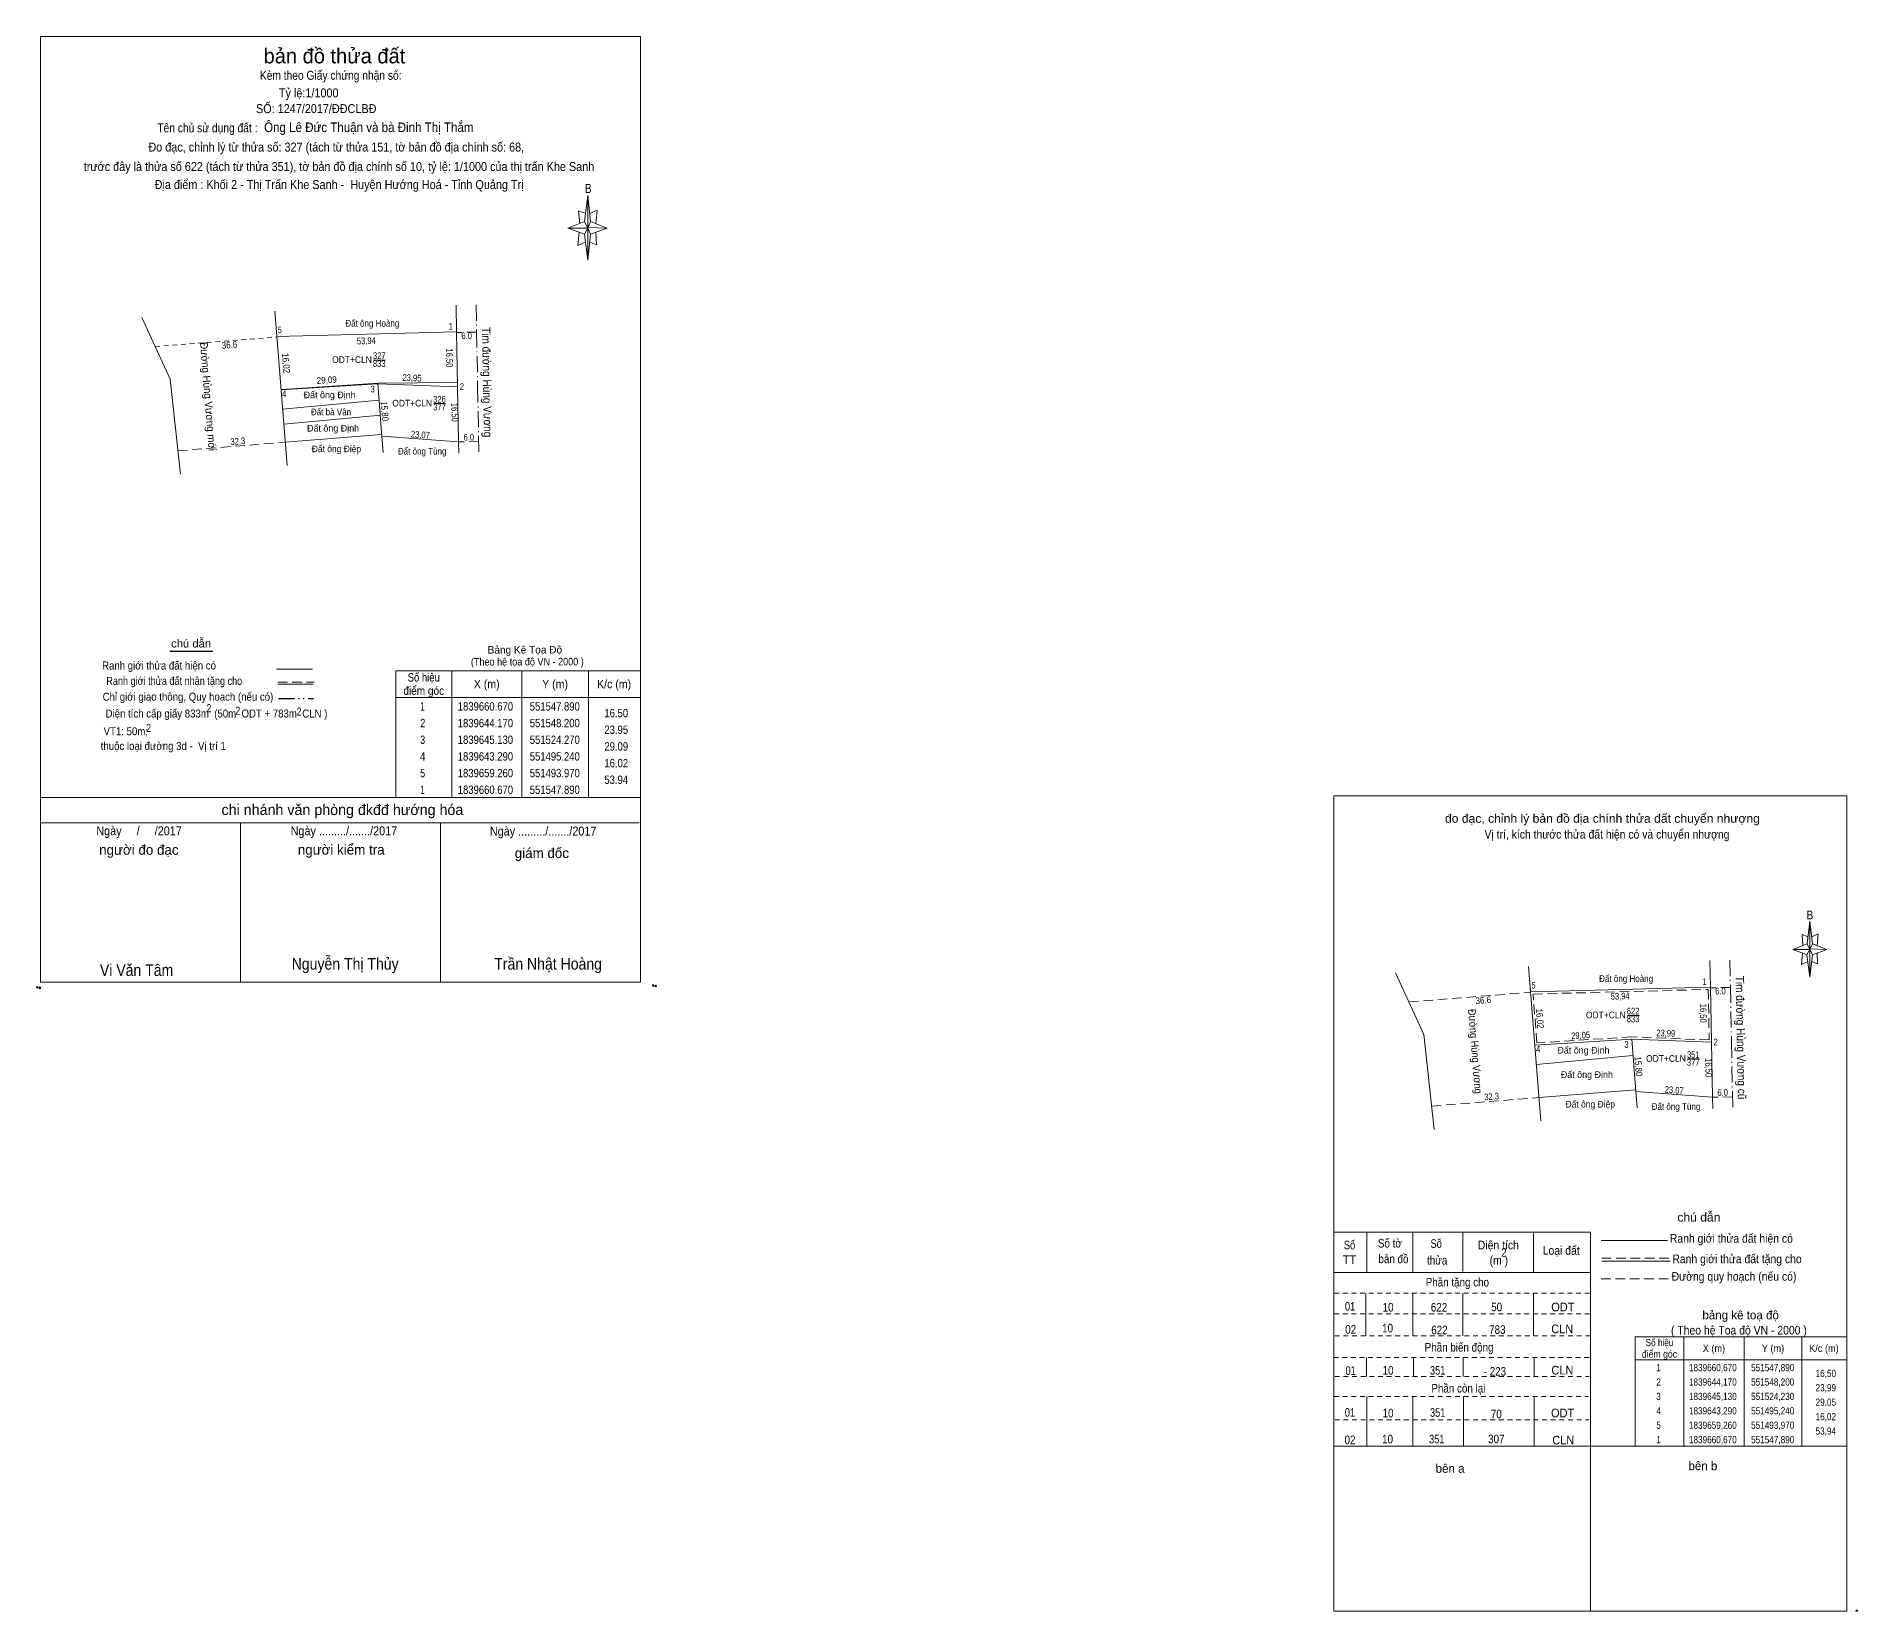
# Model space of a CAD drawing. Header units: metres. Extents: x 550190 to 552569, y 1839277 to 1839758.
# Drawn here: x 551422 to 551968, y 1839277 to 1839749 of the extents above; entities that cross this region are included whole.
import ezdxf
from ezdxf.enums import TextEntityAlignment as Align

# ---------------------------------------------------------------- set-up
doc = ezdxf.new("R2010")
doc.units = ezdxf.units.M
doc.header["$LTSCALE"] = 0.96
doc.header["$PDMODE"] = 32
doc.header["$PDSIZE"] = 0.48
for name, pattern in [('DASH_DOUBLE_DOT', [9.2, 5, -1.2, 0.3, -1.2, 0.3, -1.2]), ('DOT_DASHED', [7.7, 5, -1.2, 0.3, -1.2]), ('DOTTED', [1.5, 0.3, -1.2]), ('MEDIUM_DASHED', [4.5, 3, -1.5]), ('SHORT_DASHED', [2.7, 1.5, -1.2])]:
    doc.linetypes.add(name, pattern=pattern)
for name, color, linetype, lineweight in [('1', 7, 'DOTTED', 13), ('10', 7, 'Continuous', 13), ('16', 7, 'Continuous', 25), ('2', 7, 'SHORT_DASHED', 13), ('23', 7, 'Continuous', 13), ('5', 7, 'Continuous', 13), ('55', 7, 'Continuous', 13), ('63', 7, 'Continuous', 13)]:
    doc.layers.add(name, color=color, linetype=linetype, lineweight=lineweight)
doc.layers.add('34', color=7, linetype='Continuous')

msp = doc.modelspace()

# ---------------------------------------------------------------- linework, layer by layer
at = {"layer": '1', "linetype": 'Continuous'}
msp.add_line((551811.18, 1839378.64), (551887.9, 1839378.64), dxfattribs=at)
at = {"layer": '1', "linetype": 'SHORT_DASHED'}
for p, q in [((551811.18, 1839372.42), (551887.9, 1839372.42)), ((551811.18, 1839366.21), (551888.24, 1839366.21)), ((551811.35, 1839359.63), (551888.42, 1839359.63)), ((551811, 1839353.15), (551888.08, 1839353.15)), ((551811.35, 1839347.37), (551887.67, 1839347.37)), ((551811.14, 1839341.44), (551887.44, 1839341.44)), ((551811.35, 1839334.43), (551887.64, 1839334.43))]:
    msp.add_line(p, q, dxfattribs=at)
at = {"layer": '1', "linetype": 'Continuous'}
msp.add_lwpolyline([(551811.04, 1839521.59), (551964.91, 1839521.59), (551964.91, 1839277.08), (551811.04, 1839277.08)], close=True, dxfattribs=at)
at = {"layer": '1', "linetype": 'MEDIUM_DASHED'}
msp.add_lwpolyline([(551923.38, 1839463.48), (551923.67, 1839448.33), (551900.36, 1839449.27), (551871.98, 1839447.47), (551870.82, 1839462.1)], close=True, dxfattribs=at)
at = {"layer": '10'}
for p, q in [((551495.34, 1839643.37), (551495.35, 1839643.3)), ((551496.5, 1839627.59), (551525.4, 1839629.92)), ((551872.64, 1839431.07), (551901.54, 1839433.4))]:
    msp.add_line(p, q, dxfattribs=at)
at = {"layer": '16'}
msp.add_line((551474.8, 1839564.83), (551461.9, 1839564.83), dxfattribs=at)
at = {"layer": '23'}
for p, q in [((551493.36, 1839666.9), (551497.05, 1839620.64)), ((551547.72, 1839668.67), (551547.89, 1839660.67)), ((551547.89, 1839660.67), (551493.97, 1839659.26)), ((551547.89, 1839660.67), (551548.2, 1839644.17)), ((551524.36, 1839645.29), (551495.34, 1839643.37)), ((551524.26, 1839645.28), (551524.27, 1839645.13)), ((551525.5, 1839629.38), (551524.27, 1839645.13)), ((551524.36, 1839645.29), (551548.18, 1839645.49)), ((551525.5, 1839629.38), (551548.51, 1839627.67)), ((551525.88, 1839624.46), (551525.5, 1839629.38)), ((551923.86, 1839472.15), (551924.03, 1839464.15)), ((551869.5, 1839470.38), (551873.19, 1839424.12)), ((551924.03, 1839464.15), (551870.11, 1839462.74)), ((551924.03, 1839464.15), (551924.34, 1839447.65)), ((551871.38, 1839446.77), (551900.41, 1839448.61)), ((551900.37, 1839448.61), (551924.34, 1839447.65)), ((551901.64, 1839432.86), (551900.41, 1839448.61)), ((551901.64, 1839432.86), (551924.65, 1839431.15)), ((551902.02, 1839427.94), (551901.64, 1839432.86))]:
    msp.add_line(p, q, dxfattribs=at)
at = {"layer": '23', "linetype": 'DOT_DASHED'}
for p, q in [((551553.72, 1839668.8), (551553.89, 1839660.8)), ((551929.86, 1839472.28), (551930.03, 1839464.28))]:
    msp.add_line(p, q, dxfattribs=at)
at = {"layer": '23', "linetype": 'MEDIUM_DASHED'}
for p, q in [((551553.89, 1839660.61), (551547.89, 1839660.5)), ((551554.51, 1839627.78), (551548.51, 1839627.67)), ((551930.03, 1839464.09), (551924.03, 1839463.98)), ((551930.65, 1839431.26), (551924.65, 1839431.15))]:
    msp.add_line(p, q, dxfattribs=at)
at = {"layer": '23'}
for points in [[(551453.44, 1839665.02), (551461.96, 1839646.48), (551465.02, 1839618.03)], [(551495.24, 1839643.29), (551524.27, 1839645.13), (551548.2, 1839644.17)], [(551548.2, 1839644.17), (551548.51, 1839627.67), (551548.57, 1839624.33)], [(551829.58, 1839468.5), (551838.1, 1839449.96), (551841.16, 1839421.51)], [(551924.34, 1839447.65), (551924.65, 1839431.15), (551924.71, 1839427.81)]]:
    msp.add_lwpolyline(points, dxfattribs=at)
at = {"layer": '23', "linetype": 'DOT_DASHED'}
for points in [[(551553.89, 1839660.78), (551554.2, 1839644.28), (551554.59, 1839623.75)], [(551930.03, 1839464.26), (551930.34, 1839447.76), (551930.73, 1839427.23)]]:
    msp.add_lwpolyline(points, dxfattribs=at)
at = {"layer": '5'}
for p, q in [((551586.22, 1839693.79), (551587.22, 1839701.59)), ((551586.22, 1839689.99), (551581.22, 1839691.79)), ((551588.02, 1839693.79), (551593.02, 1839691.79)), ((551588.02, 1839689.99), (551587.22, 1839682.19)), ((551589.82, 1839686.79), (551587.82, 1839687.59)), ((551589.62, 1839690.59), (551589.82, 1839686.79)), ((551493.86, 1839559.51), (551504.64, 1839559.51)), ((551494.26, 1839555.03), (551504.82, 1839555.03)), ((551423.04, 1839521.07), (551603.04, 1839521.07)), ((551423.04, 1839513.47), (551602.64, 1839513.47)), ((551423.04, 1839513.47), (551602.64, 1839513.47)), ((551423.04, 1839513.47), (551602.64, 1839513.47)), ((551483.04, 1839465.67), (551483.04, 1839513.47)), ((551543.04, 1839465.67), (551543.04, 1839513.47)), ((551953.08, 1839477.18), (551953.85, 1839483.93)), ((551953.08, 1839473.89), (551948.76, 1839475.45)), ((551954.63, 1839473.89), (551953.85, 1839467.16)), ((551954.63, 1839477.18), (551958.95, 1839475.45)), ((551956.01, 1839474.42), (551956.19, 1839471.13)), ((551956.19, 1839471.13), (551954.38, 1839471.83)), ((551811.18, 1839390.73), (551888.1, 1839390.73)), ((551820.97, 1839390.73), (551820.97, 1839378.64)), ((551834.8, 1839390.73), (551834.8, 1839378.64)), ((551849.71, 1839390.73), (551849.71, 1839378.9)), ((551870.96, 1839390.73), (551870.96, 1839378.64)), ((551888.1, 1839390.73), (551888.1, 1839277.08)), ((551891.24, 1839388.18), (551911.12, 1839388.18)), ((551891.41, 1839382.01), (551911.98, 1839382.01)), ((551820.68, 1839372.42), (551820.68, 1839359.63)), ((551834.8, 1839372.42), (551834.8, 1839359.63)), ((551849.71, 1839372.42), (551849.71, 1839359.63)), ((551870.96, 1839372.42), (551870.96, 1839359.63)), ((551820.85, 1839353.15), (551820.85, 1839347.37)), ((551834.96, 1839353.15), (551834.96, 1839347.37)), ((551849.88, 1839353.15), (551849.88, 1839347.37)), ((551871.14, 1839353.15), (551871.14, 1839347.37)), ((551820.91, 1839341.44), (551820.91, 1839326.71)), ((551834.71, 1839341.44), (551834.71, 1839326.71)), ((551849.98, 1839341.44), (551849.98, 1839326.51)), ((551871.19, 1839341.44), (551871.19, 1839326.71)), ((551811.04, 1839326.5), (551964.91, 1839326.5))]:
    msp.add_line(p, q, dxfattribs=at)
at = {"layer": '5', "linetype": 'MEDIUM_DASHED'}
for p, q in [((551494.26, 1839555.67), (551505.14, 1839555.67)), ((551891.41, 1839382.87), (551911.8, 1839382.87)), ((551891.24, 1839376.66), (551911.8, 1839376.66))]:
    msp.add_line(p, q, dxfattribs=at)
at = {"layer": '5', "linetype": 'DASH_DOUBLE_DOT', "lineweight": 25}
msp.add_line((551494.5, 1839550.75), (551504.96, 1839550.75), dxfattribs=at)
at = {"layer": '5'}
for points in [[(551423.04, 1839749.27), (551603.04, 1839749.27), (551603.04, 1839465.67), (551423.04, 1839465.67)], [(551587.22, 1839701.59), (551588.02, 1839693.79), (551587.22, 1839691.79)], [(551587.22, 1839691.79), (551581.22, 1839691.79), (551586.22, 1839693.79), (551588.02, 1839689.99), (551593.02, 1839691.79), (551587.22, 1839691.99)], [(551587.22, 1839691.79), (551587.22, 1839682.19), (551586.22, 1839689.99)], [(551953.85, 1839483.93), (551954.63, 1839477.18), (551953.85, 1839475.45)], [(551953.85, 1839475.45), (551948.76, 1839475.45), (551953.08, 1839477.18), (551954.63, 1839473.89), (551958.95, 1839475.45), (551953.85, 1839475.62)], [(551953.85, 1839475.45), (551953.85, 1839467.16), (551952.98, 1839473.89)]]:
    msp.add_lwpolyline(points, close=True, dxfattribs=at)
for points in [[(551586.62, 1839696.19), (551584.42, 1839696.99), (551584.82, 1839693.19)], [(551587.82, 1839696.19), (551590.02, 1839697.19), (551589.62, 1839693.19)], [(551587.22, 1839691.79), (551586.22, 1839693.79), (551581.22, 1839691.79)], [(551587.22, 1839691.79), (551588.02, 1839689.99), (551593.02, 1839691.79)], [(551584.62, 1839690.59), (551584.22, 1839686.59), (551586.42, 1839687.59)], [(551603.04, 1839465.67), (551423.04, 1839465.67), (551423.04, 1839513.47)], [(551953.33, 1839479.26), (551951.52, 1839479.94), (551951.78, 1839476.67)], [(551954.46, 1839479.26), (551956.36, 1839480.12), (551956.01, 1839476.67)], [(551953.85, 1839475.45), (551953.08, 1839477.18), (551948.76, 1839475.45)], [(551951.69, 1839474.42), (551951.35, 1839470.97), (551953.25, 1839471.83)], [(551953.85, 1839475.45), (551954.63, 1839473.89), (551958.95, 1839475.45)]]:
    msp.add_lwpolyline(points, dxfattribs=at)
for p in [(551422.08, 1839464.11), (551422.88, 1839463.99), (551606.84, 1839464.67), (551607.64, 1839464.51), (551967.94, 1839277.17)]:
    msp.add_point(p, dxfattribs=at)
at = {"layer": '63', "linetype": 'SHORT_DASHED'}
msp.add_line((551457.47, 1839656.25), (551493.98, 1839659.16), dxfattribs=at)
at = {"layer": '63'}
for p, q in [((551523, 1839652.24), (551526.55, 1839652.24)), ((551524.66, 1839640.15), (551495.71, 1839637.5)), ((551541.05, 1839639.19), (551544.6, 1839639.19)), ((551525.03, 1839635.68), (551496.06, 1839633.02)), ((551546.44, 1839559.07), (551546.44, 1839521.07)), ((551567.44, 1839559.07), (551567.44, 1839521.07)), ((551587.44, 1839559.07), (551587.44, 1839521.07)), ((551529.64, 1839551.07), (551603.04, 1839551.07)), ((551899.14, 1839455.72), (551902.69, 1839455.72)), ((551900.8, 1839443.63), (551871.85, 1839440.98)), ((551917.19, 1839442.67), (551920.74, 1839442.67)), ((551916.01, 1839359.33), (551916.01, 1839326.5)), ((551934.15, 1839359.33), (551934.15, 1839326.5)), ((551951.43, 1839359.33), (551951.43, 1839326.5)), ((551901.49, 1839352.42), (551964.91, 1839352.42))]:
    msp.add_line(p, q, dxfattribs=at)
at = {"layer": '63', "linetype": 'MEDIUM_DASHED'}
for p, q in [((551464.27, 1839625.02), (551496.5, 1839627.59)), ((551833.61, 1839459.73), (551870.12, 1839462.64)), ((551840.41, 1839428.5), (551872.64, 1839431.07))]:
    msp.add_line(p, q, dxfattribs=at)
at = {"layer": '63'}
for points in [[(551529.64, 1839559.07), (551603.04, 1839559.07), (551603.04, 1839521.07), (551529.64, 1839521.07)], [(551901.49, 1839359.33), (551964.91, 1839359.33), (551964.91, 1839326.5), (551901.49, 1839326.5)]]:
    msp.add_lwpolyline(points, close=True, dxfattribs=at)

# ---------------------------------------------------------------- texts
at = {"layer": '1', "width": 0.85}
msp.add_text('2', height=2.592, dxfattribs=at).set_placement((551862.095, 1839383.31), align=Align.CENTER)
at = {"layer": '1'}
for s, p in [('bên a', (551845.93, 1839318.55)), ('bên b', (551921.785, 1839319.33))]:
    msp.add_text(s, height=2.592, dxfattribs=at).set_placement(p, align=Align.CENTER)
at = {"layer": '16', "width": 0.8}
for p in [(551473.59, 1839546.63), (551482.27, 1839545.85), (551500.65, 1839545.63), (551455.49, 1839540.71)]:
    msp.add_text('2', height=2.4, dxfattribs=at).set_placement(p, align=Align.CENTER)
at = {"layer": '2', "width": 0.9}
msp.add_text('Tỷ lệ:1/1000', height=2.7, dxfattribs=at).set_placement((551503.525, 1839730.99), align=Align.CENTER)
at = {"layer": '23'}
for s, height, rotation, width, p in [('6.0', 2, 1.05, 0.85, (551550.9117, 1839658.5195)), ('Tim đường Hùng Vương', 2.5, 271.076, 0.9, (551555.7918, 1839645.5585)), ('6.0', 2, 1.05, 0.85, (551551.5817, 1839628.1095)), ('Tim đường Hùng Vương cũ', 2.5, 271.076, 0.9, (551931.929, 1839449.0385)), ('6.0', 2, 1.05, 0.85, (551927.0517, 1839461.9995)), ('6.0', 2, 1.05, 0.85, (551927.7217, 1839431.5895))]:
    msp.add_text(s, height=height, rotation=rotation, dxfattribs=dict(at, width=width)).set_placement(p, align=Align.CENTER)
at = {"layer": '34', "width": 0.9}
msp.add_text('Ông Lê Đức Thuận và bà Đinh Thị Thắm', height=2.88, dxfattribs=at).set_placement((551490.14, 1839720.59))
at = {"layer": '5'}
for s, height, p in [('bản đồ thửa đất', 4.5, (551511.24, 1839741.19)), ('chi nhánh văn phòng đkđđ hướng hóa', 3.2, (551513.64, 1839515.79)), ('người đo đạc', 3, (551452.565, 1839503.87)), ('người kiểm tra', 3, (551513.275, 1839503.91)), ('giám đốc', 3, (551573.47, 1839502.89)), ('bảng kê toạ độ', 2.592, (551933.09, 1839364.56))]:
    msp.add_text(s, height=height, dxfattribs=at).set_placement(p, align=Align.CENTER)
for s, height, width, p in [('Kèm theo Giấy chứng nhận số: ', 2.7, 0.85, (551510.55, 1839736.27)), ('SỐ: 1247/2017/ĐĐCLBĐ', 2.7, 0.9, (551505.78, 1839726.27)), ('Tên chủ sử dụng đất :', 2.7, 0.85, (551473.13, 1839720.51)), ('Đo đạc, chỉnh lý từ thửa số: 327 (tách từ thửa 151, tờ bản đồ địa chính số: 68, ', 2.7, 0.9, (551512.24, 1839714.75)), ('trước đây là thửa số 622 (tách từ thửa 351), tờ bản đồ địa chính số 10, tỷ lệ: 1/1000 của thị trấn Khe Sanh', 2.7, 0.9, (551512.61, 1839708.91)), ('Địa điểm : Khối 2 - Thị Trấn Khe Sanh -  Huyện Hướng Hoá - Tỉnh Quảng Trị ', 2.7, 0.9, (551513.095, 1839703.51)), ('B', 2.755, 0.8, (551587.385, 1839702.31)), ('chú dẫn', 2.4, 1.05, (551468.245, 1839566.03)), ('Ranh giới thửa đất hiện có ', 2.4, 0.9, (551459.02, 1839559.43)), ('Ranh giới thửa đất nhận tặng cho', 2.4, 0.85, (551463.19, 1839554.83)), ('Chỉ giới giao thông, Quy hoạch (nếu có)', 2.4, 0.9, (551467.305, 1839550.07)), ('Diện tích cấp giấy 833m  (50m  ODT + 783m  CLN )', 2.4, 0.9, (551475.855, 1839545.03)), ('thuộc loại đường 3d -  Vị trí 1', 2.4, 0.9, (551459.905, 1839535.31)), ('VT1: 50m; ', 2.4, 0.9, (551449.06, 1839539.71)), ('đo đạc, chỉnh lý bản đồ địa chính thửa đất chuyển nhượng', 2.592, 1.05, (551891.635, 1839513.47)), ('Ngày     /     /2017', 2.7, 0.9, (551452.635, 1839509.71)), ('Ngày ........./......./2017', 2.7, 0.9, (551514.09, 1839509.71)), ('Ngày ........./......./2017', 2.7, 0.9, (551573.85, 1839509.63)), ('Vị trí, kích thước thửa đất hiện có và chuyển nhượng', 2.592, 0.9, (551893.005, 1839508.72)), ('B', 2.592, 0.85, (551953.885, 1839484.53)), ('Nguyễn Thị Thủy', 3.5, 0.9, (551514.455, 1839469.43)), ('Trần Nhật Hoàng', 3.5, 0.9, (551575.34, 1839469.43)), ('Vi Văn Tâm', 3.5, 0.9, (551451.895, 1839467.55)), ('chú dẫn', 2.592, 1.05, (551920.58, 1839393.88)), ('Ranh giới thửa đất hiện có ', 2.592, 0.9, (551930.755, 1839387.54)), ('Số', 2.592, 0.8, (551815.77, 1839385.55)), ('Số tờ', 2.592, 0.85, (551827.87, 1839386.08)), ('Số', 2.592, 0.8, (551841.75, 1839385.98)), ('Diện tích', 2.592, 0.9, (551860.415, 1839385.55)), ('Loại đất', 2.592, 0.9, (551879.275, 1839383.92)), ('TT', 2.592, 0.95, (551815.75, 1839381.15)), ('bản đồ', 2.592, 0.85, (551828.95, 1839381.41)), ('thửa', 2.592, 0.85, (551842.06, 1839380.98)), ('(m )', 2.592, 0.9, (551860.56, 1839380.98)), ('Ranh giới thửa đất tặng cho', 2.59, 0.9, (551932.01, 1839381.4)), ('Phần tặng cho', 2.59, 0.85, (551848.125, 1839374.41)), ('Đường quy hoạch (nếu có)', 2.592, 0.9, (551931.115, 1839376.14)), ('01', 2.592, 0.8, (551815.935, 1839367.15)), ('10', 2.59, 0.85, (551827.335, 1839366.89)), ('622', 2.59, 0.85, (551842.62, 1839366.89)), ('50', 2.592, 0.85, (551859.905, 1839366.97)), ('ODT', 2.592, 0.95, (551879.76, 1839366.97)), ('10', 2.59, 0.85, (551827.185, 1839360.63)), ('CLN', 2.592, 0.95, (551879.585, 1839360.4)), ('02', 2.592, 0.85, (551816.11, 1839360.24)), ('Phần biến động', 2.592, 0.85, (551848.635, 1839354.88)), ('622', 2.59, 0.85, (551842.75, 1839360.06)), ('783', 2.59, 0.85, (551860.115, 1839360.18)), ('( Theo hệ Toạ độ VN - 2000 )', 2.592, 0.9, (551932.58, 1839360.01)), ('01', 2.592, 0.8, (551816.105, 1839347.88)), ('10', 2.59, 0.85, (551827.335, 1839347.97)), ('351', 2.59, 0.8, (551842.21, 1839347.97)), ('- 223', 2.59, 0.85, (551859.38, 1839347.67)), ('CLN', 2.592, 0.95, (551879.625, 1839348.03)), ('Phần còn lại', 2.592, 0.85, (551848.425, 1839342.59)), ('01', 2.592, 0.8, (551815.885, 1839335.35)), ('10', 2.59, 0.85, (551827.335, 1839335.17)), ('351', 2.59, 0.8, (551842.21, 1839335.33)), ('70', 2.59, 0.85, (551859.805, 1839334.89)), ('ODT', 2.592, 0.95, (551879.69, 1839335.19)), ('02', 2.592, 0.85, (551815.91, 1839327.12)), ('10', 2.59, 0.85, (551827.185, 1839327.35)), ('351', 2.59, 0.8, (551841.93, 1839327.36)), ('307', 2.59, 0.85, (551859.805, 1839327.41)), ('CLN', 2.592, 0.95, (551879.885, 1839327.06))]:
    msp.add_text(s, height=height, dxfattribs=dict(at, width=width)).set_placement(p, align=Align.CENTER)
at = {"layer": '55'}
msp.add_text('Bảng Kê Tọa Độ', height=2.26, rotation=0.127, dxfattribs=at).set_placement((551568.3775, 1839564.2166), align=Align.CENTER)
at = {"layer": '55', "width": 0.9}
msp.add_text('(Theo hệ tọa độ VN - 2000 )', height=2.26, rotation=0.127, dxfattribs=at).set_placement((551569.1175, 1839560.647), align=Align.CENTER)
at = {"layer": '63'}
for s, height, width, p in [('Đất ông Hoàng', 2, 0.9, (551522.605, 1839662.26)), ('ODT+CLN', 2, 0.95, (551516.51, 1839651.35)), ('327', 2, 0.85, (551524.69, 1839652.52)), ('833', 2, 0.85, (551524.69, 1839650.18)), ('Đất bà Vân', 2, 0.9, (551510.205, 1839635.67)), ('ODT+CLN', 2, 0.95, (551534.56, 1839638.3)), ('326', 2, 0.85, (551542.74, 1839639.47)), ('377', 2, 0.85, (551542.74, 1839637.13)), ('Đất ông Điệp', 2, 0.95, (551511.845, 1839624.6)), ('Đất ông Tùng', 2, 0.9, (551537.565, 1839623.9)), ('điểm góc', 2.5, 0.9, (551538.04, 1839551.82)), ('Số hiệu', 2.5, 0.85, (551538.04, 1839555.82)), ('X (m)', 2.5, 0.95, (551556.94, 1839553.82)), ('Y (m)', 2.5, 0.95, (551577.435, 1839553.82)), ('K/c (m)', 2.5, 0.95, (551595.14, 1839553.82)), (' 1', 2.5, 0.75, (551537.335, 1839547.12)), ('1839660.670', 2.5, 0.85, (551556.54, 1839547.12)), ('551547.890', 2.5, 0.85, (551577.345, 1839547.12)), (' 2', 2.5, 0.85, (551537.34, 1839542.12)), ('1839644.170', 2.5, 0.85, (551556.54, 1839542.12)), ('551548.200', 2.5, 0.85, (551577.345, 1839542.12)), (' 3', 2.5, 0.8, (551537.34, 1839537.12)), ('1839645.130', 2.5, 0.85, (551556.54, 1839537.12)), ('551524.270', 2.5, 0.85, (551577.345, 1839537.12)), (' 4', 2.5, 0.85, (551537.335, 1839532.12)), ('1839643.290', 2.5, 0.85, (551556.54, 1839532.12)), ('551495.240', 2.5, 0.85, (551577.345, 1839532.12)), (' 5', 2.5, 0.8, (551537.34, 1839527.12)), ('1839659.260', 2.5, 0.85, (551556.54, 1839527.12)), ('551493.970', 2.5, 0.85, (551577.345, 1839527.12)), (' 1', 2.5, 0.75, (551537.335, 1839522.12)), ('1839660.670', 2.5, 0.85, (551556.54, 1839522.12)), ('551547.890', 2.5, 0.85, (551577.345, 1839522.12)), ('Đất ông Hoàng', 2, 0.9, (551898.745, 1839465.74)), ('ODT+CLN', 2, 0.95, (551892.65, 1839454.83)), ('622', 2, 0.85, (551900.83, 1839456)), ('833', 2, 0.85, (551900.83, 1839453.66)), ('351', 2, 0.8, (551918.875, 1839442.95)), ('ODT+CLN', 2, 0.95, (551910.7, 1839441.78)), ('377', 2, 0.85, (551918.88, 1839440.61)), ('Đất ông Điệp', 2, 0.95, (551887.985, 1839428.08)), ('Đất ông Tùng', 2, 0.9, (551913.705, 1839427.38)), ('Số hiệu', 2.16, 0.85, (551908.76, 1839356.52)), ('điểm góc', 2.16, 0.9, (551908.755, 1839353.07)), ('X (m)', 2.16, 0.95, (551925.09, 1839354.79)), ('Y (m)', 2.16, 0.95, (551942.815, 1839354.79)), ('K/c (m)', 2.16, 0.95, (551958.09, 1839354.79)), (' 2', 2.16, 0.85, (551908.15, 1839344.69)), (' 1', 2.16, 0.75, (551908.15, 1839349.01)), ('1839660,670', 2.16, 0.85, (551924.755, 1839349.01)), ('1839644,170', 2.16, 0.85, (551924.755, 1839344.69)), ('551547,890', 2.16, 0.85, (551942.715, 1839349.01)), ('551548,200', 2.16, 0.85, (551942.715, 1839344.69)), (' 3', 2.16, 0.8, (551908.14, 1839340.37)), ('1839645,130', 2.16, 0.85, (551924.755, 1839340.37)), ('551524,230', 2.16, 0.85, (551942.715, 1839340.37)), (' 4', 2.16, 0.85, (551908.15, 1839336.05)), ('1839643,290', 2.16, 0.85, (551924.755, 1839336.05)), ('551495,240', 2.16, 0.85, (551942.715, 1839336.05)), (' 5', 2.16, 0.8, (551908.155, 1839331.73)), ('1839659,260', 2.16, 0.85, (551924.755, 1839331.73)), ('551493,970', 2.16, 0.85, (551942.715, 1839331.73)), (' 1', 2.16, 0.75, (551908.15, 1839327.41)), ('1839660,670', 2.16, 0.85, (551924.755, 1839327.41)), ('551547,890', 2.16, 0.85, (551942.715, 1839327.41))]:
    msp.add_text(s, height=height, dxfattribs=dict(at, width=width)).set_placement(p, align=Align.CENTER)
for s, height, rotation, width, p in [('36.6', 2, 4.557, 0.9, (551479.8255, 1839655.7746)), ('53,94', 2, 1.498, 0.85, (551520.8489, 1839657.0066)), ('Đường Hùng Vương mới', 2.3, 274.561, 0.95, (551472.2088, 1839641.2014)), ('16,02', 2, 274.547, 0.9, (551495.7462, 1839651.1993)), ('16,50', 2, 271.076, 0.85, (551544.7649, 1839652.8488)), ('29,09', 2, 3.632, 0.9, (551508.9967, 1839645.247)), ('23,95', 2, 357.707, 0.85, (551534.455, 1839645.8937)), ('15,80', 2, 274.465, 0.9, (551525.3225, 1839636.8429)), ('16,50', 2, 271.076, 0.85, (551546.3649, 1839636.5388)), ('23,07', 2, 355.75, 0.85, (551536.9559, 1839628.8518)), ('32.3', 2, 4.559, 0.85, (551482.3355, 1839626.9007)), ('36.6', 2, 4.557, 0.9, (551855.9655, 1839459.2546)), ('53,94', 2, 1.498, 0.85, (551896.9889, 1839460.4866)), ('Đường Hùng Vương ', 2.3, 274.561, 0.9, (551852.3649, 1839444.4514)), ('16,02', 2, 274.547, 0.9, (551871.8862, 1839454.6793)), ('16,50', 2, 271.076, 0.85, (551920.9049, 1839456.3288)), ('29,05', 2, 3.632, 0.85, (551885.1467, 1839448.7258)), ('23,99', 2, 357.707, 0.85, (551910.59, 1839449.3727)), ('15,80', 2, 274.465, 0.9, (551901.4625, 1839440.3229)), ('16,50', 2, 271.076, 0.85, (551922.5049, 1839440.0188)), ('23,07', 2, 355.75, 0.85, (551913.0959, 1839432.3318)), ('32.3', 2, 4.559, 0.85, (551858.4755, 1839430.3807))]:
    msp.add_text(s, height=height, rotation=rotation, dxfattribs=dict(at, width=width)).set_placement(p, align=Align.CENTER)
for s, height, width, p in [(' 5', 2, 0.8, (551495.44, 1839660.28)), (' 1', 2, 0.75, (551546.76, 1839661.35)), (' 4', 2, 0.85, (551496.83, 1839641.13)), (' 3', 2, 0.8, (551523.33, 1839642.52)), (' 2', 2, 0.85, (551550.12, 1839643.26)), ('16.50', 2.5, 0.85, (551599.34, 1839545.12)), ('23.95', 2.5, 0.85, (551599.34, 1839540.12)), ('29.09', 2.5, 0.85, (551599.34, 1839535.12)), ('16.02', 2.5, 0.85, (551599.34, 1839530.12)), ('53.94', 2.5, 0.85, (551599.34, 1839525.12)), (' 1', 2, 0.75, (551922.9, 1839464.83)), (' 5', 2, 0.8, (551871.58, 1839463.76)), (' 4', 2, 0.85, (551872.97, 1839444.61)), (' 3', 2, 0.8, (551899.47, 1839446)), (' 2', 2, 0.85, (551926.26, 1839446.74)), ('16,50', 2.16, 0.85, (551961.72, 1839347.28)), ('23,99', 2.16, 0.85, (551961.72, 1839342.96)), ('29,05', 2.16, 0.85, (551961.72, 1839338.64)), ('16,02', 2.16, 0.85, (551961.73, 1839334.32)), ('53,94', 2.16, 0.85, (551961.72, 1839330))]:
    msp.add_text(s, height=height, dxfattribs=dict(at, width=width)).set_placement(p, align=Align.RIGHT)
for p in [(551509.81, 1839640.78), (551510.83, 1839630.79), (551885.95, 1839444.26), (551886.97, 1839436.96)]:
    msp.add_text('Đất ông Định', height=2, dxfattribs=at).set_placement(p, align=Align.CENTER)

doc.saveas('drawing.dxf')
